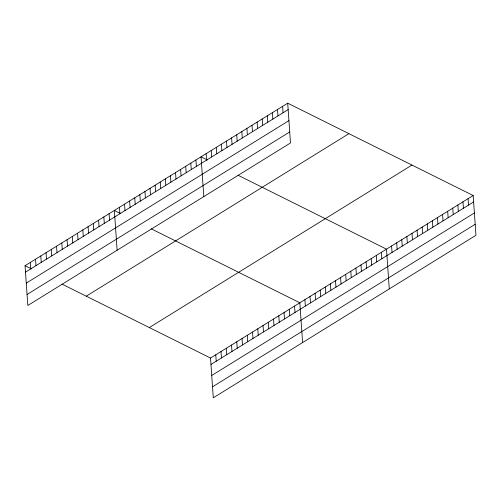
<?xml version="1.0" encoding="UTF-8"?>
<svg xmlns="http://www.w3.org/2000/svg" width="501" height="501" viewBox="0 0 501 501"><rect width="100%" height="100%" fill="white"/><g stroke="black" fill="none" stroke-linecap="round" stroke-linejoin="round"><path stroke-width="0.75" d="M287.706 103.187L290.486 142.96L27.831 305.478L25.05 265.705L287.706 103.187L473.169 195.522L475.95 235.295L213.294 397.813L210.514 358.04L62.024 284.117M25.501 272.137L288.156 109.619M26.271 283.14L288.927 120.622M27.06 294.475L289.716 131.957M86.253 296.179L348.909 133.661M149.311 327.573L411.966 165.054M210.514 358.04L473.169 195.522M210.965 364.471L473.62 201.953M211.729 375.474L474.391 212.956M212.524 386.81L475.18 224.291M207.408 159.994L201.033 156.819L203.813 196.592M238.006 175.231L386.49 249.154L389.271 288.927M120.728 213.626L114.353 210.451L117.134 250.218M151.327 228.857L299.817 302.786L302.598 342.552M25.05 265.705L31.425 268.88M468.072 198.678L468.523 205.109M462.974 201.834L463.419 208.259M457.87 204.984L458.321 211.416M452.772 208.14L453.223 214.572M447.675 211.297L448.126 217.728M442.577 214.453L443.028 220.878M437.479 217.603L437.93 224.035M432.382 220.759L432.833 227.191M427.284 223.916L427.729 230.347M422.18 227.072L422.631 233.497M417.082 230.222L417.533 236.654M411.985 233.378L412.436 239.81M406.887 236.535L407.338 242.966M401.789 239.691L402.24 246.123M396.692 242.841L397.136 249.273M391.588 245.997L392.039 252.429M381.393 252.31L381.843 258.741M376.295 255.466L376.746 261.891M371.197 258.616L371.648 265.048M366.099 261.772L366.55 268.204M361.002 264.929L361.446 271.36M355.898 268.085L356.349 274.51M350.8 271.235L351.251 277.667M345.703 274.391L346.153 280.823M340.605 277.548L341.056 283.979M335.507 280.704L335.958 287.129M330.409 283.854L330.854 290.286M325.312 287.01L325.756 293.442M320.208 290.167L320.659 296.598M315.11 293.323L315.561 299.748M310.013 296.473L310.463 302.905M304.915 299.629L305.366 306.061M282.608 106.344L283.059 112.775M294.563 306.036L295.014 312.467M277.51 109.5L277.961 115.925M289.309 309.286L289.76 315.718M272.412 112.65L272.857 119.081M284.054 312.536L284.505 318.968M267.315 115.806L267.759 122.238M278.8 315.787L279.251 322.218M262.211 118.962L262.662 125.394M273.552 319.037L273.997 325.468M257.113 122.119L257.564 128.544M268.298 322.287L268.749 328.719M252.016 125.269L252.466 131.7M263.044 325.537L263.495 331.969M246.918 128.425L247.369 134.857M257.79 328.788L258.24 335.219M241.82 131.581L242.271 138.013M252.535 332.038L252.986 338.469M236.722 134.738L237.167 141.163M247.287 335.288L247.732 341.72M231.619 137.888L232.069 144.319M242.033 338.538L242.484 344.97M226.521 141.044L226.972 147.476M236.779 341.788L237.23 348.22M221.423 144.2L221.874 150.632M231.525 345.039L231.976 351.47M216.326 147.357L216.776 153.788M226.27 348.289L226.721 354.721M211.228 150.507L211.679 156.938M221.016 351.539L221.467 357.971M206.13 153.663L206.581 160.095M215.768 354.789L216.213 361.221M195.929 159.976L196.379 166.407M190.831 163.132L191.282 169.557M185.733 166.282L186.184 172.713M180.636 169.438L181.086 175.87M175.538 172.595L175.989 179.026M170.44 175.751L170.885 182.176M165.343 178.901L165.787 185.332M160.239 182.057L160.689 188.489M155.141 185.213L155.592 191.645M150.043 188.37L150.494 194.795M144.946 191.52L145.396 197.951M139.848 194.676L140.299 201.108M134.75 197.832L135.195 204.264M129.646 200.989L130.097 207.414M124.549 204.139L124.999 210.57M119.451 207.295L119.902 213.727M109.099 213.702L109.55 220.133M103.845 216.952L104.296 223.383M98.597 220.202L99.041 226.634M93.343 223.452L93.787 229.884M88.088 226.702L88.539 233.134M82.834 229.953L83.285 236.384M77.58 233.203L78.031 239.635M72.326 236.453L72.777 242.885M67.078 239.703L67.522 246.135M61.823 242.954L62.274 249.385M56.569 246.204L57.02 252.636M51.315 249.454L51.766 255.886M46.061 252.704L46.512 259.136M40.806 255.955L41.257 262.386M35.558 259.205L36.003 265.636M30.304 262.455L30.755 268.887"/></g></svg>
